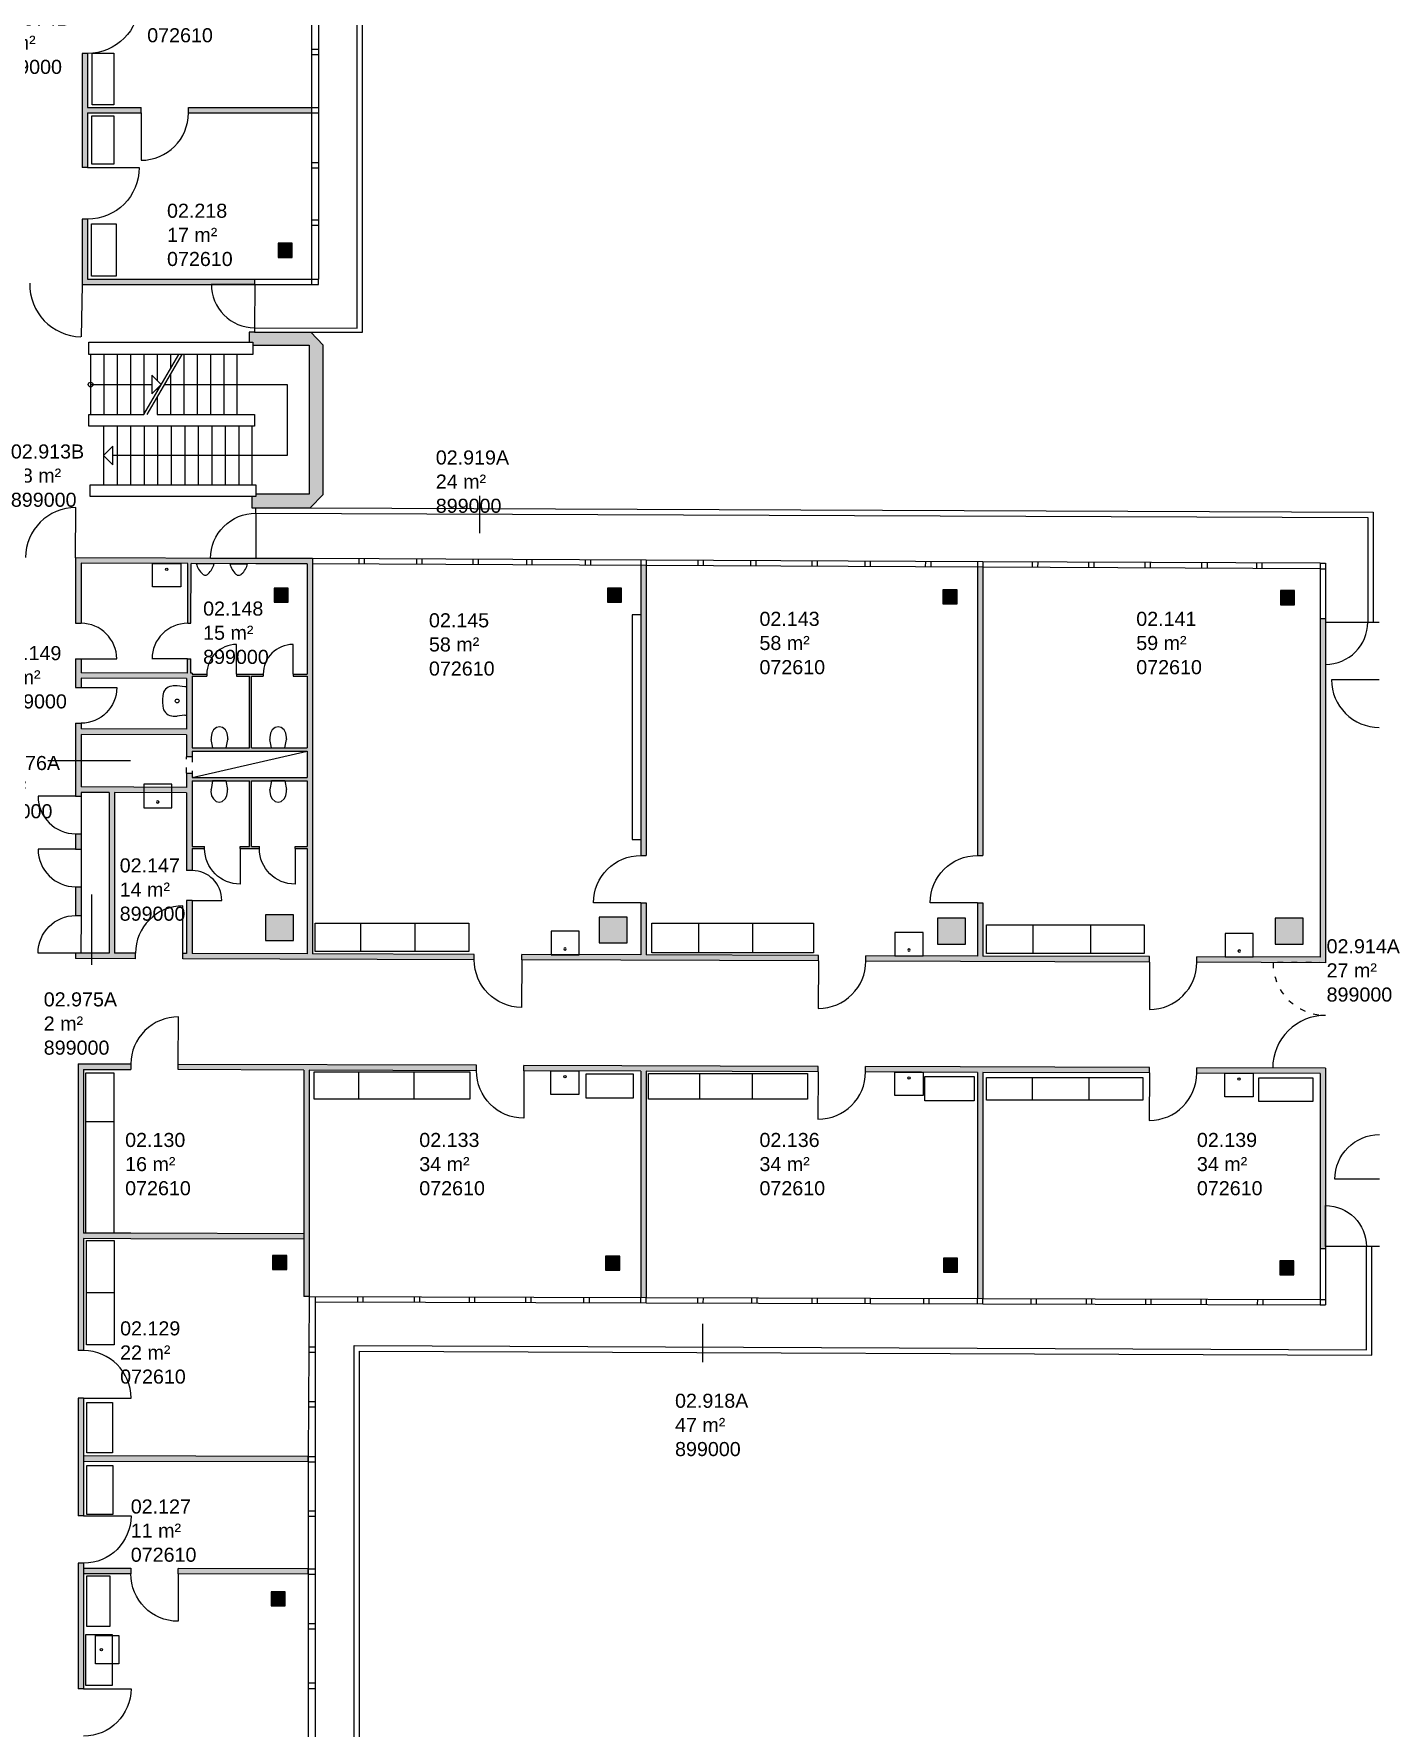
# Model space of a CAD drawing. Header units: metres. Extents: x -1 to 148, y 0 to 108.
# Drawn here: x 44 to 72.59, y 26.4 to 62.51 of the extents above; entities that cross this region are included whole.
import ezdxf

# ---------------------------------------------------------------- set-up
doc = ezdxf.new("R2010")
doc.units = ezdxf.units.M
doc.header["$MEASUREMENT"] = 0
doc.linetypes.add('ACAD_ISO03W100', pattern=[30, 12, -18])
doc.layers.get('0').update_dxf_attribs({"linetype": 'CONTINUOUS'})
for name, color, linetype in [('AUFZUEGE_TREPPEN', 34, 'CONTINUOUS'), ('AUSSENWAND_STUETZE', 7, 'CONTINUOUS'), ('AUSSENWAND_STUETZE_FILLING', 7, 'CONTINUOUS'), ('BODENKANTEN', 7, 'CONTINUOUS'), ('DECKENDURCHBRUECHE', 7, 'ACAD_ISO03W100'), ('FENSTER', 4, 'CONTINUOUS'), ('INNENWAND', 7, 'CONTINUOUS'), ('INNENWAND_FILLING', 7, 'CONTINUOUS'), ('INSTALLATIONSSCHACHT', 7, 'CONTINUOUS'), ('MOEBEL', 6, 'CONTINUOUS'), ('RAUMSTEMPEL', 7, 'CONTINUOUS'), ('SANITAER', 6, 'CONTINUOUS'), ('TUEREN', 4, 'CONTINUOUS')]:
    doc.layers.add(name, color=color, linetype=linetype)
doc.styles.add('ARIAL', font='arial.ttf')

# ---------------------------------------------------------------- blocks, each defined once
blk = doc.blocks.new('Tuer')
at = {"layer": 'TUEREN'}
blk.add_line((0, 0), (0, 0.82), dxfattribs=at)
blk.add_arc((0, 0), 0.82, 90, 180, dxfattribs=at)
blk = doc.blocks.new('Ausgussbecken')
blk.add_lwpolyline([(-0.185, 0), (0.415, 0), (0.415, -0.5), (-0.185, -0.5)], close=True)
at = {"linetype": 'Continuous'}
blk.add_circle((0.115, -0.124), 0.0253, dxfattribs=at)
blk = doc.blocks.new('Urinal')
at = {"linetype": 'Continuous'}
blk.add_line((-0.19, 0), (0.19, 0), dxfattribs=at)
for centre, radius, start, end in [((0.239, 0.104), 0.441, 193.5791, 227.6623), ((0, -0.164), 0.0828, 225.0232, 318.9322), ((-0.239, 0.104), 0.441, 313.1365, 346.4209)]:
    blk.add_arc(centre, radius, start, end, dxfattribs=at)
blk = doc.blocks.new('Waschbecken')
at = {"linetype": 'Continuous'}
for p, q in [((-0.294, 0), (0.294, 0)), ((-0.302, -0.041), (-0.325, -0.203)), ((0.302, -0.041), (0.325, -0.203))]:
    blk.add_line(p, q, dxfattribs=at)
blk.add_circle((0, -0.201), 0.0409, dxfattribs=at)
for centre, radius, start, end in [((-0.217, -0.036), 0.0852, 154.6521, 183.1417), ((0.217, -0.036), 0.0852, 356.8585, 25.3109), ((0.288, -0.222), 0.613, 178.1599, 188.9411), ((-0.095, -0.283), 0.226, 188.9945, 265.2303), ((0.095, -0.283), 0.226, 274.824, 351.059), ((-0.288, -0.222), 0.613, 351.059, 1.8403), ((0.222, 3.518), 4.039, 265.2289, 266.846), ((-0.209, 3.3), 3.821, 273.1336, 274.8472)]:
    blk.add_arc(centre, radius, start, end, dxfattribs=at)
blk = doc.blocks.new('WC')
at = {"linetype": 'Continuous'}
for p, q in [((-0.141, 0), (-0.176, -0.182)), ((0.141, 0), (-0.141, 0)), ((0.141, 0), (0.176, -0.182)), ((-0.176, -0.194), (-0.177, -0.226)), ((-0.177, -0.226), (-0.163, -0.315)), ((-0.176, -0.194), (-0.176, -0.182)), ((-0.163, -0.315), (-0.126, -0.385)), ((0.126, -0.385), (0.163, -0.315)), ((0.163, -0.315), (0.177, -0.226)), ((0.176, -0.194), (0.176, -0.182)), ((0.177, -0.226), (0.176, -0.194)), ((-0.126, -0.385), (-0.065, -0.436)), ((-0.065, -0.436), (0, -0.451)), ((0, -0.451), (0.065, -0.436)), ((0.065, -0.436), (0.126, -0.385))]:
    blk.add_line(p, q, dxfattribs=at)
blk = doc.blocks.new('Raumstempel')
at = {"color": 0, "linetype": 'ByBlock', "style": 'ARIAL'}
for tag, p in [('HOERSAALNUMMER', (0, 1.029)), ('ANZAHL PLAETZE', (0, 0.514)), ('RAUMNUMMER', (0, 0)), ('FLÄCHE', (0, -0.514)), ('INSTITUTSNUMMER1', (0, -1.029)), ('INSTITUTSNUMMER2', (0, -1.543))]:
    blk.add_attdef(tag, p, '', height=0.3, dxfattribs=at)

msp = doc.modelspace()

# ---------------------------------------------------------------- hatches: boundary and pattern name
at = {"layer": 'AUSSENWAND_STUETZE_FILLING'}
for points in [[(49.504, 57.744), (49.504, 58.044), (49.204, 58.044), (49.204, 57.744)], [(49.87, 52.695), (48.731, 52.695), (48.731, 52.645), (48.647, 52.645), (48.647, 52.409), (49.891, 52.405), (50.164, 52.694), (50.164, 55.876), (49.901, 56.148), (48.592, 56.148), (48.592, 55.936), (48.67, 55.936), (48.67, 55.876), (49.87, 55.876)], [(49.939, 51.326), (48.73, 51.33), (48.73, 51.215), (49.824, 51.211), (49.939, 51.211)], [(49.419, 50.393), (49.419, 50.693), (49.119, 50.693), (49.119, 50.393)], [(56.519, 50.396), (56.519, 50.696), (56.219, 50.696), (56.219, 50.396)], [(63.666, 50.359), (63.666, 50.659), (63.366, 50.659), (63.366, 50.359)], [(70.857, 50.342), (70.857, 50.642), (70.557, 50.642), (70.557, 50.342)], [(48.935, 43.734), (48.935, 43.184), (49.535, 43.184), (49.535, 43.734)], [(56.042, 43.684), (56.042, 43.134), (56.642, 43.134), (56.642, 43.684)], [(63.247, 43.66), (63.247, 43.11), (63.847, 43.11), (63.847, 43.66)], [(70.44, 43.66), (70.44, 43.11), (71.04, 43.11), (71.04, 43.66)], [(49.388, 36.173), (49.388, 36.473), (49.088, 36.473), (49.088, 36.173)], [(56.482, 36.16), (56.482, 36.46), (56.182, 36.46), (56.182, 36.16)], [(63.679, 36.119), (63.679, 36.419), (63.379, 36.419), (63.379, 36.119)], [(70.84, 36.061), (70.84, 36.361), (70.54, 36.361), (70.54, 36.061)], [(49.354, 29.009), (49.354, 29.309), (49.054, 29.309), (49.054, 29.009)]]:
    msp.add_hatch(color=256, dxfattribs=at).paths.add_polyline_path(points)
at = {"layer": 'INNENWAND_FILLING'}
h = msp.add_hatch(color=256, dxfattribs=at)
h.paths.add_polyline_path([(45.031, 59.658), (45.146, 59.658), (45.146, 60.824), (46.285, 60.824), (46.285, 60.939), (45.146, 60.939), (45.146, 62.09), (45.031, 62.09)])
h.paths.add_polyline_path([(48.708, 57.167), (48.708, 57.282), (45.146, 57.282), (45.146, 58.558), (45.031, 58.558), (45.031, 57.167)])
h.paths.add_polyline_path([(49.917, 60.824), (49.917, 60.939), (47.295, 60.939), (47.295, 60.824)])
h = msp.add_hatch(color=256, dxfattribs=at)
h.paths.add_polyline_path([(48.73, 51.33), (44.893, 51.343), (44.893, 49.946), (45.008, 49.946), (45.008, 51.228), (47.283, 51.22), (47.279, 49.946), (47.349, 49.946), (47.353, 51.22), (48.73, 51.215)])
h.paths.add_polyline_path([(47.686, 48.86), (47.371, 48.86), (47.371, 48.884), (47.345, 48.884), (47.346, 49.186), (47.276, 49.186), (47.275, 48.884), (45.008, 48.892), (45.008, 49.186), (44.893, 49.186), (44.893, 48.577), (45.008, 48.576), (45.008, 48.777), (47.256, 48.769), (47.256, 47.687), (45.008, 47.695), (45.008, 47.816), (44.893, 47.817), (44.893, 46.261), (45.008, 46.261), (45.008, 46.343), (45.608, 46.341), (45.608, 42.916), (44.893, 42.918), (44.893, 42.803), (46.167, 42.799), (46.167, 42.914), (45.723, 42.916), (45.723, 46.34), (47.256, 46.335), (47.256, 44.677), (47.371, 44.677), (47.371, 45.147), (47.64, 45.147), (47.64, 45.187), (47.371, 45.187), (47.371, 46.587), (48.597, 46.587), (48.597, 45.187), (48.4, 45.187), (48.4, 45.147), (48.806, 45.147), (48.806, 45.187), (48.637, 45.187), (48.637, 46.587), (49.824, 46.587), (49.824, 45.187), (49.566, 45.187), (49.566, 45.147), (49.824, 45.147), (49.824, 42.902), (47.371, 42.91), (47.371, 44.042), (47.256, 44.042), (47.256, 42.91), (47.177, 42.911), (47.177, 42.796), (53.383, 42.775), (53.383, 42.89), (49.939, 42.902), (49.939, 51.211), (49.824, 51.211), (49.824, 48.86), (49.523, 48.86), (49.523, 48.82), (49.824, 48.82), (49.824, 47.29), (48.637, 47.29), (48.637, 48.82), (48.888, 48.82), (48.888, 48.86), (48.321, 48.86), (48.321, 48.82), (48.597, 48.82), (48.597, 47.29), (47.371, 47.29), (47.371, 48.82), (47.686, 48.82)])
h.paths.add_polyline_path([(47.256, 47.572), (47.256, 47.104), (47.371, 47.104), (47.371, 47.22), (49.824, 47.22), (49.824, 46.657), (47.371, 46.657), (47.371, 46.75), (47.256, 46.75), (47.256, 46.45), (45.008, 46.458), (45.008, 47.58)], flags=16)
h.paths.add_polyline_path([(45.008, 45.461), (44.893, 45.461), (44.893, 45.13), (45.008, 45.13)], flags=17)
h.paths.add_polyline_path([(45.008, 44.33), (44.893, 44.33), (44.893, 43.718), (45.008, 43.718)], flags=17)
h = msp.add_hatch(color=256, dxfattribs=at)
h.paths.add_polyline_path([(64.218, 51.144), (64.103, 51.144), (64.103, 44.999), (64.218, 44.999)])
h.paths.add_polyline_path([(56.932, 44.999), (57.047, 44.999), (57.047, 51.177), (56.932, 51.178)])
h = msp.add_hatch(color=256, dxfattribs=at)
h.paths.add_polyline_path([(60.715, 42.75), (60.716, 42.865), (57.047, 42.878), (57.047, 43.989), (56.932, 43.989), (56.932, 42.878), (54.393, 42.887), (54.393, 42.772)])
h.paths.add_polyline_path([(67.766, 42.727), (67.766, 42.842), (64.218, 42.854), (64.218, 43.989), (64.103, 43.989), (64.103, 42.854), (61.726, 42.862), (61.725, 42.747)])
h.paths.add_polyline_path([(68.776, 42.838), (68.776, 42.723), (71.514, 42.714), (71.514, 50.047), (71.399, 50.047), (71.399, 42.83)])
h = msp.add_hatch(color=256, dxfattribs=at)
h.paths.add_polyline_path([(45.062, 40.44), (46.068, 40.434), (46.068, 40.555), (44.947, 40.556), (44.947, 34.446), (45.062, 34.446), (45.062, 36.835), (46.068, 36.832), (49.752, 36.82), (49.752, 36.935), (46.069, 36.947), (45.062, 36.95)])
h.paths.add_polyline_path([(45.062, 33.436), (44.947, 33.436), (44.947, 30.926), (45.062, 30.926), (45.062, 32.206)])
h.paths.add_polyline_path([(45.062, 29.916), (44.947, 29.916), (44.947, 27.242), (45.062, 27.242), (45.062, 28.649)])
h.paths.add_polyline_path([(46.068, 29.811), (45.062, 29.811), (45.062, 29.692), (46.068, 29.692)])
h.paths.add_polyline_path([(49.847, 29.795), (47.079, 29.804), (47.078, 29.689), (49.847, 29.68), (49.847, 29.68)])
h.paths.add_polyline_path([(49.847, 32.19), (45.062, 32.206), (45.062, 32.085), (49.847, 32.075), (49.847, 32.075)])
for points in [[(53.431, 40.527), (47.078, 40.542), (47.078, 40.434), (49.752, 40.425), (49.752, 35.598), (49.867, 35.598), (49.867, 40.424), (53.431, 40.412)], [(57.047, 40.4), (60.708, 40.388), (60.708, 40.503), (54.441, 40.524), (54.441, 40.409), (56.932, 40.401), (56.932, 35.578), (57.047, 35.578)], [(61.718, 40.5), (61.718, 40.385), (64.103, 40.377), (64.103, 35.558), (64.218, 35.558), (64.218, 35.558), (64.218, 40.376), (67.763, 40.364), (67.763, 40.479)], [(68.773, 40.476), (68.773, 40.361), (71.399, 40.352), (71.399, 36.624), (71.514, 36.624), (71.514, 40.467)]]:
    msp.add_hatch(color=256, dxfattribs=at).paths.add_polyline_path(points)

# ---------------------------------------------------------------- linework, layer by layer
at = {"layer": 'AUFZUEGE_TREPPEN'}
for p, q in [((45.177, 55.671), (45.177, 55.936)), ((45.177, 55.936), (48.67, 55.936)), ((48.67, 55.671), (45.177, 55.671)), ((45.211, 55.671), (45.211, 54.396)), ((45.494, 55.671), (45.494, 54.396)), ((45.778, 55.671), (45.778, 54.396)), ((46.062, 55.671), (46.062, 54.396)), ((46.345, 55.671), (46.345, 54.396)), ((46.345, 54.396), (47.089, 55.671)), ((46.415, 54.398), (47.159, 55.672)), ((46.629, 55.671), (46.629, 55.122)), ((46.912, 55.671), (46.912, 55.368)), ((47.196, 55.671), (47.196, 54.396)), ((47.48, 55.671), (47.48, 54.396)), ((47.763, 55.671), (47.763, 54.396)), ((48.047, 55.671), (48.047, 54.396)), ((48.327, 55.671), (48.327, 54.396)), ((48.67, 55.936), (48.67, 55.817)), ((48.67, 55.817), (48.67, 55.671)), ((46.912, 55.249), (46.912, 54.396)), ((45.211, 55.034), (46.517, 55.034)), ((46.517, 55.234), (46.517, 54.834)), ((46.517, 55.234), (46.717, 55.034)), ((46.717, 55.034), (46.517, 54.834)), ((46.629, 54.945), (46.629, 54.882)), ((46.787, 55.034), (49.401, 55.034)), ((49.401, 55.034), (49.401, 53.52)), ((46.629, 54.763), (46.629, 54.396)), ((45.487, 54.146), (45.487, 52.894)), ((45.775, 54.146), (45.775, 52.894)), ((46.063, 54.146), (46.063, 52.894)), ((46.351, 54.146), (46.351, 52.894)), ((46.639, 54.146), (46.639, 52.894)), ((46.927, 54.146), (46.927, 52.894)), ((47.215, 54.146), (47.215, 52.894)), ((47.503, 54.146), (47.503, 52.894)), ((47.791, 54.146), (47.791, 52.894)), ((48.079, 54.146), (48.079, 52.894)), ((48.367, 54.146), (48.367, 52.894)), ((48.653, 52.894), (48.653, 54.146)), ((45.487, 53.52), (45.687, 53.72)), ((45.687, 53.32), (45.487, 53.52)), ((45.687, 53.32), (45.687, 53.72)), ((49.401, 53.52), (45.687, 53.52)), ((45.201, 52.645), (45.201, 52.894)), ((45.201, 52.894), (48.731, 52.894)), ((48.731, 52.894), (48.731, 52.645)), ((48.731, 52.645), (45.201, 52.645))]:
    msp.add_line(p, q, dxfattribs=at)
msp.add_lwpolyline([(46.629, 54.396), (48.701, 54.396), (48.701, 54.146), (45.176, 54.146), (45.176, 54.396), (46.345, 54.396)], dxfattribs=at)
msp.add_circle((45.211, 55.034), 0.05, dxfattribs=at)
at = {"layer": 'AUSSENWAND_STUETZE'}
for p, q in [((48.705, 56.148), (48.592, 56.148)), ((48.592, 56.148), (48.592, 55.936)), ((48.705, 56.148), (49.901, 56.148)), ((50.164, 55.876), (49.901, 56.148)), ((48.67, 55.876), (49.87, 55.876)), ((49.87, 55.876), (49.87, 52.695)), ((50.164, 52.694), (50.164, 55.876)), ((48.647, 52.645), (48.647, 52.409)), ((48.647, 52.409), (48.731, 52.409)), ((49.87, 52.695), (48.731, 52.695)), ((48.731, 52.409), (49.891, 52.405)), ((49.891, 52.405), (50.164, 52.694)), ((49.939, 51.326), (48.73, 51.33)), ((49.939, 51.326), (49.939, 51.211)), ((49.824, 51.211), (48.73, 51.215))]:
    msp.add_line(p, q, dxfattribs=at)
for points in [[(49.204, 57.744), (49.504, 57.744), (49.504, 58.044), (49.204, 58.044)], [(49.119, 50.393), (49.419, 50.393), (49.419, 50.693), (49.119, 50.693)], [(56.219, 50.396), (56.519, 50.396), (56.519, 50.696), (56.219, 50.696)], [(63.366, 50.359), (63.666, 50.359), (63.666, 50.659), (63.366, 50.659)], [(70.557, 50.342), (70.857, 50.342), (70.857, 50.642), (70.557, 50.642)], [(48.935, 43.184), (49.535, 43.184), (49.535, 43.734), (48.935, 43.734)], [(56.042, 43.134), (56.642, 43.134), (56.642, 43.684), (56.042, 43.684)], [(63.247, 43.11), (63.847, 43.11), (63.847, 43.66), (63.247, 43.66)], [(70.44, 43.11), (71.04, 43.11), (71.04, 43.66), (70.44, 43.66)], [(49.088, 36.173), (49.388, 36.173), (49.388, 36.473), (49.088, 36.473)], [(56.182, 36.16), (56.482, 36.16), (56.482, 36.46), (56.182, 36.46)], [(63.379, 36.119), (63.679, 36.119), (63.679, 36.419), (63.379, 36.419)], [(70.54, 36.061), (70.84, 36.061), (70.84, 36.361), (70.54, 36.361)], [(49.054, 29.009), (49.354, 29.009), (49.354, 29.309), (49.054, 29.309)]]:
    msp.add_lwpolyline(points, close=True, dxfattribs=at)
at = {"layer": 'BODENKANTEN'}
for p, q in [((50.888, 56.239), (50.888, 84.891)), ((51.003, 56.148), (51.003, 84.776)), ((48.708, 57.167), (48.705, 56.242)), ((48.705, 56.242), (50.888, 56.239)), ((48.705, 56.242), (48.705, 56.148)), ((49.901, 56.148), (51.003, 56.148)), ((48.73, 52.294), (48.731, 52.409)), ((49.891, 52.405), (72.53, 52.317)), ((48.73, 52.294), (72.415, 52.203)), ((48.73, 52.294), (48.73, 51.33)), ((72.415, 52.203), (72.415, 49.972)), ((72.53, 52.317), (72.53, 49.972)), ((71.514, 49.972), (72.415, 49.972)), ((72.415, 49.972), (72.655, 49.972)), ((45.008, 46.261), (45.008, 45.461)), ((45.008, 45.13), (45.008, 44.33)), ((45.008, 43.718), (45.005, 42.918)), ((72.385, 36.665), (71.514, 36.665)), ((72.664, 36.665), (72.385, 36.665)), ((72.385, 34.465), (72.385, 36.665)), ((72.5, 34.35), (72.5, 36.665)), ((50.825, 34.554), (72.385, 34.465)), ((50.825, 5.985), (50.825, 34.554)), ((50.94, 5.87), (50.94, 34.438)), ((50.94, 34.438), (72.5, 34.35))]:
    msp.add_line(p, q, dxfattribs=at)
at = {"layer": 'DECKENDURCHBRUECHE', "ltscale": 0.01}
for p, q in [((47.256, 46.75), (47.256, 47.104)), ((47.371, 47.104), (47.371, 46.75))]:
    msp.add_line(p, q, dxfattribs=at)
at = {"layer": 'FENSTER'}
for p, q in [((49.917, 64.586), (49.917, 60.939)), ((50.067, 64.586), (50.067, 60.939)), ((49.917, 62.18), (50.067, 62.18)), ((49.917, 62.065), (50.067, 62.065)), ((49.917, 60.939), (49.917, 57.282)), ((49.917, 60.939), (50.067, 60.939)), ((49.917, 60.824), (50.067, 60.824)), ((50.067, 60.939), (50.067, 57.282)), ((49.917, 59.764), (50.067, 59.764)), ((49.917, 59.649), (50.067, 59.649)), ((49.917, 58.544), (50.067, 58.544)), ((49.917, 58.429), (50.067, 58.429)), ((48.708, 57.282), (50.067, 57.282)), ((48.708, 57.167), (50.067, 57.167)), ((49.917, 57.282), (49.917, 57.167)), ((50.067, 57.167), (50.067, 57.282)), ((57.047, 51.292), (49.939, 51.326)), ((50.923, 51.321), (50.923, 51.206)), ((51.038, 51.321), (51.038, 51.206)), ((52.151, 51.316), (52.151, 51.2)), ((52.266, 51.315), (52.266, 51.2)), ((53.352, 51.31), (53.352, 51.195)), ((53.467, 51.309), (53.467, 51.194)), ((54.494, 51.305), (54.493, 51.189)), ((54.609, 51.304), (54.608, 51.189)), ((55.744, 51.299), (55.743, 51.184)), ((55.859, 51.298), (55.858, 51.183)), ((56.932, 51.293), (56.932, 51.178)), ((57.047, 51.293), (57.047, 51.177)), ((64.218, 51.259), (57.047, 51.292)), ((58.147, 51.287), (58.146, 51.172)), ((58.262, 51.287), (58.261, 51.172)), ((59.266, 51.282), (59.266, 51.167)), ((59.381, 51.282), (59.381, 51.166)), ((60.571, 51.276), (60.571, 51.161)), ((60.686, 51.275), (60.686, 51.16)), ((61.701, 51.271), (61.7, 51.156)), ((61.816, 51.27), (61.815, 51.155)), ((57.047, 51.177), (49.939, 51.211)), ((64.218, 51.144), (57.047, 51.177)), ((62.992, 51.265), (62.991, 51.15)), ((63.107, 51.264), (63.106, 51.149)), ((64.103, 51.259), (64.103, 51.144)), ((71.399, 51.225), (64.218, 51.259)), ((64.218, 51.259), (64.218, 51.144)), ((71.399, 51.11), (64.218, 51.144)), ((65.269, 51.254), (65.268, 51.139)), ((65.384, 51.253), (65.383, 51.138)), ((66.467, 51.248), (66.466, 51.133)), ((66.582, 51.248), (66.581, 51.133)), ((67.665, 51.243), (67.664, 51.128)), ((67.78, 51.242), (67.779, 51.127)), ((68.877, 51.237), (68.876, 51.122)), ((68.992, 51.236), (68.991, 51.121)), ((70.043, 51.231), (70.043, 51.116)), ((70.158, 51.231), (70.158, 51.116)), ((71.399, 51.225), (71.399, 50.047)), ((71.399, 51.225), (71.514, 51.225)), ((71.399, 51.11), (71.514, 51.11)), ((71.514, 51.225), (71.514, 50.047)), ((71.399, 36.624), (71.399, 35.423)), ((71.514, 36.624), (71.514, 35.423)), ((49.867, 35.598), (49.847, 32.19)), ((49.867, 35.598), (57.047, 35.578)), ((49.997, 35.598), (49.997, 32.19)), ((49.997, 35.483), (57.047, 35.463)), ((50.905, 35.48), (50.905, 35.595)), ((51.02, 35.48), (51.02, 35.595)), ((52.112, 35.477), (52.112, 35.592)), ((52.227, 35.477), (52.227, 35.592)), ((53.281, 35.474), (53.282, 35.589)), ((53.396, 35.473), (53.397, 35.588)), ((54.479, 35.47), (54.48, 35.585)), ((54.594, 35.47), (54.595, 35.585)), ((55.72, 35.467), (55.72, 35.582)), ((55.835, 35.466), (55.835, 35.581)), ((56.931, 35.463), (56.932, 35.578)), ((57.046, 35.463), (57.047, 35.578)), ((57.047, 35.578), (64.218, 35.558)), ((57.047, 35.463), (64.218, 35.443)), ((58.147, 35.46), (58.148, 35.575)), ((58.262, 35.46), (58.263, 35.575)), ((59.292, 35.457), (59.293, 35.572)), ((59.407, 35.457), (59.408, 35.572)), ((60.579, 35.453), (60.58, 35.568)), ((60.694, 35.453), (60.695, 35.568)), ((61.707, 35.45), (61.707, 35.565)), ((61.822, 35.45), (61.822, 35.565)), ((62.956, 35.447), (62.957, 35.562)), ((63.071, 35.446), (63.072, 35.561)), ((64.103, 35.444), (64.103, 35.559)), ((64.218, 35.558), (71.399, 35.538)), ((64.218, 35.443), (64.218, 35.558)), ((64.218, 35.443), (71.399, 35.423)), ((65.245, 35.441), (65.245, 35.556)), ((65.36, 35.44), (65.36, 35.555)), ((66.421, 35.437), (66.422, 35.552)), ((66.536, 35.437), (66.537, 35.552)), ((67.685, 35.434), (67.685, 35.549)), ((67.8, 35.433), (67.8, 35.548)), ((68.866, 35.43), (68.866, 35.545)), ((68.981, 35.43), (68.981, 35.545)), ((70.069, 35.427), (70.07, 35.542)), ((70.184, 35.427), (70.185, 35.542)), ((71.399, 35.538), (71.514, 35.538)), ((71.399, 35.423), (71.514, 35.423)), ((49.86, 34.415), (49.997, 34.415)), ((49.861, 34.53), (49.997, 34.53)), ((49.853, 33.246), (49.997, 33.246)), ((49.854, 33.361), (49.997, 33.361)), ((49.847, 32.19), (49.847, 28.518)), ((49.847, 32.19), (49.997, 32.19)), ((49.997, 32.19), (49.997, 28.517)), ((49.847, 32.075), (49.997, 32.075)), ((49.847, 31.031), (49.997, 31.031)), ((49.847, 30.916), (49.997, 30.916)), ((49.847, 29.795), (49.997, 29.795)), ((49.847, 29.68), (49.997, 29.68)), ((49.847, 28.633), (49.997, 28.633)), ((49.847, 28.518), (49.847, 21.324)), ((49.847, 28.518), (49.997, 28.518)), ((49.997, 28.517), (49.997, 21.323)), ((49.847, 27.364), (49.997, 27.364)), ((49.847, 27.249), (49.997, 27.249))]:
    msp.add_line(p, q, dxfattribs=at)
at = {"layer": 'INNENWAND'}
for p, q in [((45.146, 62.09), (45.031, 62.09)), ((45.031, 62.09), (45.031, 59.658)), ((45.146, 62.09), (45.146, 60.939)), ((45.146, 60.939), (46.285, 60.939)), ((45.146, 60.824), (46.285, 60.824)), ((45.146, 60.824), (45.146, 59.658)), ((46.285, 60.824), (46.285, 60.939)), ((47.295, 60.824), (47.295, 60.939)), ((47.295, 60.939), (49.917, 60.939)), ((47.295, 60.824), (49.917, 60.824)), ((45.146, 59.658), (45.031, 59.658)), ((45.146, 58.558), (45.031, 58.558)), ((45.031, 58.558), (45.031, 57.167)), ((45.146, 58.558), (45.146, 57.282)), ((45.031, 57.167), (48.708, 57.167)), ((45.146, 57.282), (48.708, 57.282)), ((48.708, 57.167), (48.708, 57.282)), ((44.893, 51.343), (44.893, 49.946)), ((48.73, 51.33), (44.893, 51.343)), ((45.008, 51.228), (45.008, 49.946)), ((47.283, 51.22), (45.008, 51.228)), ((47.279, 49.946), (47.283, 51.22)), ((47.349, 49.946), (47.353, 51.22)), ((48.73, 51.215), (47.353, 51.22)), ((49.824, 51.211), (49.824, 48.86)), ((49.939, 51.211), (49.939, 42.902)), ((56.932, 51.178), (56.932, 44.999)), ((57.047, 51.177), (57.047, 44.999)), ((64.103, 51.144), (64.103, 44.999)), ((64.218, 51.144), (64.218, 44.999)), ((44.893, 49.946), (45.008, 49.946)), ((47.279, 49.946), (47.349, 49.946)), ((71.399, 50.047), (71.514, 50.047)), ((71.399, 50.047), (71.399, 42.83)), ((71.514, 50.047), (71.514, 42.714)), ((44.893, 49.186), (45.008, 49.186)), ((44.893, 49.186), (44.893, 48.577)), ((45.008, 49.186), (45.008, 48.892)), ((47.275, 48.884), (47.276, 49.186)), ((47.276, 49.186), (47.346, 49.186)), ((47.345, 48.884), (47.346, 49.186)), ((47.275, 48.884), (45.008, 48.892)), ((47.256, 48.769), (45.008, 48.777)), ((45.008, 48.777), (45.008, 48.576)), ((47.256, 48.769), (47.256, 47.687)), ((47.371, 48.884), (47.345, 48.884)), ((47.371, 48.884), (47.371, 48.86)), ((47.371, 48.86), (47.686, 48.86)), ((47.371, 48.82), (47.686, 48.82)), ((47.371, 48.82), (47.371, 47.29)), ((47.686, 48.86), (47.686, 48.82)), ((48.321, 48.86), (48.321, 48.82)), ((48.321, 48.86), (48.888, 48.86)), ((48.321, 48.82), (48.597, 48.82)), ((48.597, 47.29), (48.597, 48.82)), ((48.637, 47.29), (48.637, 48.82)), ((48.637, 48.82), (48.888, 48.82)), ((48.888, 48.86), (48.888, 48.82)), ((49.523, 48.86), (49.523, 48.82)), ((49.523, 48.86), (49.824, 48.86)), ((49.523, 48.82), (49.824, 48.82)), ((49.824, 48.82), (49.824, 47.29)), ((44.893, 48.577), (45.008, 48.576)), ((44.893, 47.817), (45.008, 47.816)), ((44.893, 47.817), (44.893, 46.261)), ((45.008, 47.816), (45.008, 47.695)), ((47.256, 47.687), (45.008, 47.695)), ((47.256, 47.572), (45.008, 47.58)), ((45.008, 47.58), (45.008, 46.458)), ((47.256, 47.572), (47.256, 47.104)), ((47.371, 47.104), (47.256, 47.104)), ((47.371, 47.29), (48.597, 47.29)), ((47.371, 47.22), (49.824, 47.22)), ((47.371, 47.22), (47.371, 47.104)), ((48.637, 47.29), (49.824, 47.29)), ((49.824, 47.22), (49.824, 46.657)), ((47.256, 46.75), (47.371, 46.75)), ((47.256, 46.75), (47.256, 46.45)), ((47.371, 46.75), (47.371, 46.657)), ((47.371, 46.657), (49.824, 46.657)), ((47.371, 46.587), (48.597, 46.587)), ((47.371, 46.587), (47.371, 45.187)), ((48.597, 45.187), (48.597, 46.587)), ((48.637, 45.187), (48.637, 46.587)), ((48.637, 46.587), (49.824, 46.587)), ((49.824, 46.587), (49.824, 45.187)), ((44.893, 46.261), (45.008, 46.261)), ((47.256, 46.45), (45.008, 46.458)), ((45.608, 46.341), (45.008, 46.343)), ((45.008, 46.343), (45.008, 46.261)), ((45.608, 46.341), (45.608, 42.916)), ((47.256, 46.335), (45.723, 46.34)), ((45.723, 46.34), (45.723, 42.916)), ((47.256, 46.335), (47.256, 44.677)), ((44.893, 45.461), (45.008, 45.461)), ((44.893, 45.461), (44.893, 45.13)), ((45.008, 45.461), (45.008, 45.13)), ((47.371, 45.187), (47.64, 45.187)), ((47.371, 45.147), (47.64, 45.147)), ((47.371, 45.147), (47.371, 44.677)), ((47.64, 45.147), (47.64, 45.187)), ((48.4, 45.147), (48.4, 45.187)), ((48.4, 45.187), (48.597, 45.187)), ((48.4, 45.147), (48.806, 45.147)), ((48.637, 45.187), (48.806, 45.187)), ((48.806, 45.147), (48.806, 45.187)), ((49.566, 45.147), (49.566, 45.187)), ((49.566, 45.187), (49.824, 45.187)), ((49.566, 45.147), (49.824, 45.147)), ((49.824, 45.147), (49.824, 42.902)), ((44.893, 45.13), (45.008, 45.13)), ((56.932, 44.999), (57.047, 44.999)), ((64.103, 44.999), (64.218, 44.999)), ((47.371, 44.677), (47.256, 44.677)), ((44.893, 44.33), (45.008, 44.33)), ((44.893, 44.33), (44.893, 43.718)), ((45.008, 44.33), (45.008, 43.718)), ((44.893, 43.718), (45.008, 43.718)), ((47.371, 44.042), (47.256, 44.042)), ((47.256, 44.042), (47.256, 42.91)), ((47.371, 44.042), (47.371, 42.91)), ((56.932, 43.989), (57.047, 43.989)), ((56.932, 43.989), (56.932, 42.878)), ((57.047, 43.989), (57.047, 42.878)), ((64.103, 43.989), (64.218, 43.989)), ((64.103, 43.989), (64.103, 42.854)), ((64.218, 43.989), (64.218, 42.854)), ((44.893, 42.918), (44.893, 42.803)), ((45.608, 42.916), (44.893, 42.918)), ((46.167, 42.799), (44.893, 42.803)), ((46.167, 42.914), (45.723, 42.916)), ((46.167, 42.799), (46.167, 42.914)), ((47.177, 42.796), (47.177, 42.911)), ((47.256, 42.91), (47.177, 42.911)), ((53.383, 42.775), (47.177, 42.796)), ((49.824, 42.902), (47.371, 42.91)), ((53.383, 42.89), (49.939, 42.902)), ((53.383, 42.775), (53.383, 42.89)), ((54.393, 42.772), (54.393, 42.887)), ((56.932, 42.878), (54.393, 42.887)), ((60.715, 42.75), (54.393, 42.772)), ((60.716, 42.865), (57.047, 42.878)), ((60.715, 42.75), (60.716, 42.865)), ((61.725, 42.747), (61.726, 42.862)), ((67.766, 42.727), (61.725, 42.747)), ((64.103, 42.854), (61.726, 42.862)), ((67.766, 42.842), (64.218, 42.854)), ((67.766, 42.727), (67.766, 42.842)), ((71.399, 42.83), (68.776, 42.838)), ((68.776, 42.723), (68.776, 42.838)), ((71.514, 42.714), (68.776, 42.723)), ((44.947, 40.556), (44.947, 34.446)), ((44.947, 40.556), (46.068, 40.555)), ((45.062, 40.44), (45.062, 36.95)), ((45.062, 40.44), (46.068, 40.434)), ((46.068, 40.555), (46.068, 40.434)), ((53.431, 40.527), (47.078, 40.542)), ((47.078, 40.434), (47.078, 40.542)), ((53.431, 40.412), (53.431, 40.527)), ((60.708, 40.503), (54.441, 40.524)), ((54.441, 40.409), (54.441, 40.524)), ((60.708, 40.388), (60.708, 40.503)), ((61.718, 40.385), (61.718, 40.5)), ((67.763, 40.479), (61.718, 40.5)), ((67.763, 40.364), (67.763, 40.479)), ((71.514, 40.467), (68.773, 40.476)), ((68.773, 40.361), (68.773, 40.476)), ((71.514, 40.467), (71.514, 36.624)), ((49.752, 40.425), (47.078, 40.434)), ((49.752, 40.425), (49.752, 35.598)), ((53.431, 40.412), (49.867, 40.424)), ((49.867, 40.424), (49.867, 35.598)), ((56.932, 40.401), (54.441, 40.409)), ((56.932, 40.401), (56.932, 35.578)), ((60.708, 40.388), (57.047, 40.4)), ((57.047, 40.4), (57.047, 35.578)), ((64.103, 40.377), (61.718, 40.385)), ((64.103, 40.377), (64.103, 35.558)), ((67.763, 40.364), (64.218, 40.376)), ((64.218, 40.376), (64.218, 35.558)), ((71.399, 40.352), (68.773, 40.361)), ((71.399, 40.352), (71.399, 36.624)), ((46.069, 36.947), (45.062, 36.95)), ((45.062, 36.835), (45.062, 34.446)), ((46.068, 36.832), (45.062, 36.835)), ((49.752, 36.82), (46.068, 36.832)), ((49.752, 36.935), (46.069, 36.947)), ((71.399, 36.624), (71.514, 36.624)), ((49.867, 35.598), (49.752, 35.598)), ((45.062, 34.446), (44.947, 34.446)), ((45.062, 33.436), (44.947, 33.436)), ((44.947, 33.436), (44.947, 30.926)), ((45.062, 33.436), (45.062, 32.206)), ((49.847, 32.19), (45.062, 32.206)), ((45.062, 32.206), (45.062, 30.926)), ((49.847, 32.075), (49.847, 32.19)), ((49.847, 32.075), (45.062, 32.085)), ((45.062, 30.926), (44.947, 30.926)), ((45.062, 29.916), (44.947, 29.916)), ((44.947, 29.916), (44.947, 27.242)), ((45.062, 29.916), (45.062, 28.649)), ((45.062, 29.811), (46.068, 29.811)), ((46.068, 29.692), (45.062, 29.692)), ((46.068, 29.811), (46.068, 29.692)), ((47.078, 29.689), (47.079, 29.804)), ((49.847, 29.68), (47.078, 29.689)), ((49.847, 29.795), (47.079, 29.804)), ((49.847, 29.68), (49.847, 29.795)), ((45.062, 28.649), (45.062, 27.242)), ((45.062, 27.242), (44.947, 27.242))]:
    msp.add_line(p, q, dxfattribs=at)
at = {"layer": 'INSTALLATIONSSCHACHT'}
msp.add_line((47.371, 46.657), (49.824, 47.22), dxfattribs=at)
at = {"layer": 'MOEBEL'}
for p, q in [((56.932, 50.13), (56.744, 50.13)), ((56.744, 50.13), (56.744, 45.338)), ((56.744, 45.338), (56.932, 45.338)), ((50.969, 42.949), (50.969, 43.555)), ((52.115, 43.555), (52.115, 42.949)), ((58.163, 43.559), (58.163, 42.922)), ((59.319, 42.922), (59.319, 43.559)), ((65.28, 43.522), (65.28, 42.909)), ((66.515, 42.909), (66.515, 43.522)), ((50.917, 40.388), (50.917, 39.802)), ((52.105, 39.802), (52.105, 40.388)), ((58.182, 40.355), (58.182, 39.805)), ((59.309, 39.805), (59.309, 40.355)), ((65.264, 40.269), (65.264, 39.784)), ((66.478, 39.784), (66.478, 40.269)), ((45.113, 39.328), (45.705, 39.328)), ((45.127, 35.683), (45.715, 35.683))]:
    msp.add_line(p, q, dxfattribs=at)
for points in [[(45.706, 60.998), (45.243, 60.998), (45.243, 62.095), (45.706, 62.095)], [(45.706, 59.733), (45.239, 59.733), (45.239, 60.758), (45.706, 60.758)], [(45.754, 57.341), (45.233, 57.341), (45.233, 58.459), (45.754, 58.459)], [(53.267, 42.949), (49.995, 42.949), (49.995, 43.555), (53.267, 43.555)], [(60.611, 42.922), (57.165, 42.922), (57.165, 43.559), (60.611, 43.559)], [(67.649, 42.909), (64.292, 42.909), (64.292, 43.522), (67.649, 43.522)], [(45.113, 40.368), (45.705, 40.368), (45.705, 36.948), (45.113, 36.948)], [(53.29, 39.802), (49.971, 39.802), (49.971, 40.388), (53.29, 40.388)], [(56.768, 39.828), (55.77, 39.828), (55.77, 40.345), (56.768, 40.345)], [(60.484, 39.805), (57.097, 39.805), (57.097, 40.355), (60.484, 40.355)], [(64.032, 39.773), (62.978, 39.773), (62.978, 40.286), (64.032, 40.286)], [(67.623, 39.784), (64.295, 39.784), (64.295, 40.269), (67.623, 40.269)], [(71.248, 39.756), (70.092, 39.756), (70.092, 40.258), (71.248, 40.258)], [(45.715, 34.571), (45.127, 34.571), (45.127, 36.795), (45.715, 36.795)], [(45.68, 32.265), (45.132, 32.265), (45.132, 33.342), (45.68, 33.342)], [(45.683, 30.957), (45.129, 30.957), (45.129, 31.995), (45.683, 31.995)], [(45.619, 28.568), (45.132, 28.568), (45.132, 29.645), (45.619, 29.645)], [(45.673, 27.307), (45.111, 27.307), (45.111, 28.398), (45.673, 28.398)]]:
    msp.add_lwpolyline(points, close=True, dxfattribs=at)
at = {"layer": 'RAUMSTEMPEL'}
for p, q in [((53.493, 52.664), (53.493, 51.865)), ((44.302, 47.024), (46.058, 47.024)), ((45.237, 42.666), (45.237, 44.166)), ((58.255, 34.198), (58.255, 35.02))]:
    msp.add_line(p, q, dxfattribs=at)
at = {"layer": 'TUEREN'}
for p, q in [((45.031, 57.167), (45.007, 56.05)), ((44.893, 51.343), (44.897, 52.413)), ((47.276, 49.186), (46.516, 49.186)), ((47.177, 42.911), (47.177, 43.921)), ((64.103, 43.989), (63.093, 43.989)), ((71.514, 40.467), (70.39, 40.47))]:
    msp.add_line(p, q, dxfattribs=at)
at = {"layer": 'TUEREN', "linetype": 'ACAD_ISO03W100', "ltscale": 0.01}
msp.add_line((71.514, 42.714), (70.398, 42.718), dxfattribs=at)
at = {"layer": 'TUEREN'}
for centre, radius, start, end in [((45.031, 57.167), 1.117, 178.7442, 268.7442), ((44.893, 51.343), 1.07, 89.8007, 179.8007), ((47.279, 49.186), 0.76, 90, 180), ((71.514, 40.467), 1.124, 89.8081, 179.8081)]:
    msp.add_arc(centre, radius, start, end, dxfattribs=at)
at = {"layer": 'TUEREN', "linetype": 'ACAD_ISO03W100', "ltscale": 0.01}
msp.add_arc((71.521, 42.714), 1.124, 179.8088, 269.8081, dxfattribs=at)

# ---------------------------------------------------------------- block references
at = {"layer": 'RAUMSTEMPEL'}
ref = msp.add_blockref('Raumstempel', (46.417, 63.871), dxfattribs=at)
ref.add_attrib('RAUMNUMMER', '02.220', (46.417, 63.356), dxfattribs={"layer": '0', "color": 0, "linetype": 'ByBlock', "height": 0.3, "style": 'ARIAL'})
ref.add_attrib('FLÄCHE_NGF', '17 m²', (46.417, 62.842), dxfattribs={"layer": '0', "color": 0, "linetype": 'ByBlock', "height": 0.3, "style": 'ARIAL'})
ref.add_attrib('NUTZER_1', '072610', (46.417, 62.328), dxfattribs={"layer": '0', "color": 0, "linetype": 'ByBlock', "height": 0.3, "style": 'ARIAL'})
ref = msp.add_blockref('Raumstempel', (43.203, 63.197), dxfattribs=at)
ref.add_attrib('RAUMNUMMER', '02.974B', (43.203, 62.683), dxfattribs={"layer": '0', "color": 0, "linetype": 'ByBlock', "height": 0.3, "style": 'ARIAL'})
ref.add_attrib('FLÄCHE_NGF', '4 m²', (43.203, 62.168), dxfattribs={"layer": '0', "color": 0, "linetype": 'ByBlock', "height": 0.3, "style": 'ARIAL'})
ref.add_attrib('NUTZER_1', '899000', (43.203, 61.654), dxfattribs={"layer": '0', "color": 0, "linetype": 'ByBlock', "height": 0.3, "style": 'ARIAL'})
ref = msp.add_blockref('Raumstempel', (46.839, 59.103), dxfattribs=at)
ref.add_attrib('RAUMNUMMER', '02.218', (46.839, 58.588), dxfattribs={"layer": '0', "color": 0, "linetype": 'ByBlock', "height": 0.3, "style": 'ARIAL'})
ref.add_attrib('FLÄCHE_NGF', '17 m²', (46.839, 58.074), dxfattribs={"layer": '0', "color": 0, "linetype": 'ByBlock', "height": 0.3, "style": 'ARIAL'})
ref.add_attrib('NUTZER_1', '072610', (46.839, 57.56), dxfattribs={"layer": '0', "color": 0, "linetype": 'ByBlock', "height": 0.3, "style": 'ARIAL'})
ref = msp.add_blockref('Raumstempel', (43.513, 53.972), dxfattribs=at)
ref.add_attrib('RAUMNUMMER', '02.913B', (43.513, 53.458), dxfattribs={"layer": '0', "color": 0, "linetype": 'ByBlock', "height": 0.3, "style": 'ARIAL'})
ref.add_attrib('FLÄCHE_NGF', '58 m²', (43.513, 52.944), dxfattribs={"layer": '0', "color": 0, "linetype": 'ByBlock', "height": 0.3, "style": 'ARIAL'})
ref.add_attrib('NUTZER_1', '899000', (43.513, 52.429), dxfattribs={"layer": '0', "color": 0, "linetype": 'ByBlock', "height": 0.3, "style": 'ARIAL'})
ref = msp.add_blockref('Raumstempel', (52.564, 53.844), dxfattribs=at)
ref.add_attrib('RAUMNUMMER', '02.919A', (52.564, 53.33), dxfattribs={"color": 7, "height": 0.3, "style": 'ARIAL'})
ref.add_attrib('FLÄCHE_NGF', '24 m²', (52.564, 52.816), dxfattribs={"color": 7, "height": 0.3, "style": 'ARIAL'})
ref.add_attrib('NUTZER_1', '899000', (52.564, 52.301), dxfattribs={"color": 7, "height": 0.3, "style": 'ARIAL'})
ref = msp.add_blockref('Raumstempel', (47.608, 50.624), dxfattribs=at)
ref.add_attrib('RAUMNUMMER', '02.148', (47.608, 50.11), dxfattribs={"color": 7, "height": 0.3, "style": 'ARIAL'})
ref.add_attrib('FLÄCHE_NGF', '15 m²', (47.608, 49.595), dxfattribs={"color": 7, "height": 0.3, "style": 'ARIAL'})
ref.add_attrib('NUTZER_1', '899000', (47.608, 49.081), dxfattribs={"color": 7, "height": 0.3, "style": 'ARIAL'})
ref = msp.add_blockref('Raumstempel', (59.458, 50.405), dxfattribs=at)
ref.add_attrib('RAUMNUMMER', '02.143', (59.458, 49.891), dxfattribs={"color": 7, "height": 0.3, "style": 'ARIAL'})
ref.add_attrib('FLÄCHE_NGF', '58 m²', (59.458, 49.377), dxfattribs={"color": 7, "height": 0.3, "style": 'ARIAL'})
ref.add_attrib('NUTZER_1', '072610', (59.458, 48.862), dxfattribs={"color": 7, "height": 0.3, "style": 'ARIAL'})
ref = msp.add_blockref('Raumstempel', (67.484, 50.405), dxfattribs=at)
ref.add_attrib('RAUMNUMMER', '02.141', (67.484, 49.891), dxfattribs={"color": 7, "height": 0.3, "style": 'ARIAL'})
ref.add_attrib('FLÄCHE_NGF', '59 m²', (67.484, 49.377), dxfattribs={"color": 7, "height": 0.3, "style": 'ARIAL'})
ref.add_attrib('NUTZER_1', '072610', (67.484, 48.862), dxfattribs={"color": 7, "height": 0.3, "style": 'ARIAL'})
ref = msp.add_blockref('Raumstempel', (52.418, 50.375), dxfattribs=at)
ref.add_attrib('RAUMNUMMER', '02.145', (52.418, 49.86), dxfattribs={"color": 7, "height": 0.3, "style": 'ARIAL'})
ref.add_attrib('FLÄCHE_NGF', '58 m²', (52.418, 49.346), dxfattribs={"color": 7, "height": 0.3, "style": 'ARIAL'})
ref.add_attrib('NUTZER_1', '072610', (52.418, 48.832), dxfattribs={"color": 7, "height": 0.3, "style": 'ARIAL'})
ref = msp.add_blockref('Raumstempel', (43.307, 49.675), dxfattribs=at)
ref.add_attrib('RAUMNUMMER', '02.149', (43.307, 49.161), dxfattribs={"color": 7, "height": 0.3, "style": 'ARIAL'})
ref.add_attrib('FLÄCHE_NGF', '2 m²', (43.307, 48.646), dxfattribs={"color": 7, "height": 0.3, "style": 'ARIAL'})
ref.add_attrib('NUTZER_1', '899000', (43.307, 48.132), dxfattribs={"color": 7, "height": 0.3, "style": 'ARIAL'})
ref = msp.add_blockref('Raumstempel', (42.999, 47.334), dxfattribs=at)
ref.add_attrib('RAUMNUMMER', '02.976A', (42.999, 46.819), dxfattribs={"color": 7, "height": 0.3, "style": 'ARIAL'})
ref.add_attrib('FLÄCHE_NGF', '3 m²', (42.999, 46.305), dxfattribs={"color": 7, "height": 0.3, "style": 'ARIAL'})
ref.add_attrib('NUTZER_1', '899000', (42.999, 45.791), dxfattribs={"color": 7, "height": 0.3, "style": 'ARIAL'})
ref = msp.add_blockref('Raumstempel', (45.831, 45.151), dxfattribs=at)
ref.add_attrib('RAUMNUMMER', '02.147', (45.831, 44.637), dxfattribs={"color": 7, "height": 0.3, "style": 'ARIAL'})
ref.add_attrib('FLÄCHE_NGF', '14 m²', (45.831, 44.122), dxfattribs={"color": 7, "height": 0.3, "style": 'ARIAL'})
ref.add_attrib('NUTZER_1', '899000', (45.831, 43.608), dxfattribs={"color": 7, "height": 0.3, "style": 'ARIAL'})
ref = msp.add_blockref('Raumstempel', (71.538, 43.428), dxfattribs=at)
ref.add_attrib('RAUMNUMMER', '02.914A', (71.538, 42.914), dxfattribs={"color": 7, "height": 0.3, "style": 'ARIAL'})
ref.add_attrib('FLÄCHE_NGF', '27 m²', (71.538, 42.4), dxfattribs={"color": 7, "height": 0.3, "style": 'ARIAL'})
ref.add_attrib('NUTZER_1', '899000', (71.538, 41.885), dxfattribs={"color": 7, "height": 0.3, "style": 'ARIAL'})
ref = msp.add_blockref('Raumstempel', (44.213, 42.296), dxfattribs=at)
ref.add_attrib('RAUMNUMMER', '02.975A', (44.213, 41.782), dxfattribs={"color": 7, "height": 0.3, "style": 'ARIAL'})
ref.add_attrib('FLÄCHE_NGF', '2 m²', (44.213, 41.268), dxfattribs={"color": 7, "height": 0.3, "style": 'ARIAL'})
ref.add_attrib('NUTZER_1', '899000', (44.213, 40.753), dxfattribs={"color": 7, "height": 0.3, "style": 'ARIAL'})
ref = msp.add_blockref('Raumstempel', (45.947, 39.3), dxfattribs=at)
ref.add_attrib('RAUMNUMMER', '02.130', (45.947, 38.786), dxfattribs={"color": 7, "height": 0.3, "style": 'ARIAL'})
ref.add_attrib('FLÄCHE_NGF', '16 m²', (45.947, 38.272), dxfattribs={"color": 7, "height": 0.3, "style": 'ARIAL'})
ref.add_attrib('NUTZER_1', '072610', (45.947, 37.758), dxfattribs={"color": 7, "height": 0.3, "style": 'ARIAL'})
ref = msp.add_blockref('Raumstempel', (52.212, 39.3), dxfattribs=at)
ref.add_attrib('RAUMNUMMER', '02.133', (52.212, 38.786), dxfattribs={"color": 7, "height": 0.3, "style": 'ARIAL'})
ref.add_attrib('FLÄCHE_NGF', '34 m²', (52.212, 38.272), dxfattribs={"color": 7, "height": 0.3, "style": 'ARIAL'})
ref.add_attrib('NUTZER_1', '072610', (52.212, 37.758), dxfattribs={"color": 7, "height": 0.3, "style": 'ARIAL'})
ref = msp.add_blockref('Raumstempel', (59.458, 39.3), dxfattribs=at)
ref.add_attrib('RAUMNUMMER', '02.136', (59.458, 38.786), dxfattribs={"color": 7, "height": 0.3, "style": 'ARIAL'})
ref.add_attrib('FLÄCHE_NGF', '34 m²', (59.458, 38.272), dxfattribs={"color": 7, "height": 0.3, "style": 'ARIAL'})
ref.add_attrib('NUTZER_1', '072610', (59.458, 37.758), dxfattribs={"color": 7, "height": 0.3, "style": 'ARIAL'})
ref = msp.add_blockref('Raumstempel', (68.776, 39.3), dxfattribs=at)
ref.add_attrib('RAUMNUMMER', '02.139', (68.776, 38.786), dxfattribs={"color": 7, "height": 0.3, "style": 'ARIAL'})
ref.add_attrib('FLÄCHE_NGF', '34 m²', (68.776, 38.272), dxfattribs={"color": 7, "height": 0.3, "style": 'ARIAL'})
ref.add_attrib('NUTZER_1', '072610', (68.776, 37.758), dxfattribs={"color": 7, "height": 0.3, "style": 'ARIAL'})
ref = msp.add_blockref('Raumstempel', (45.84, 35.286), dxfattribs=at)
ref.add_attrib('RAUMNUMMER', '02.129', (45.84, 34.771), dxfattribs={"color": 7, "height": 0.3, "style": 'ARIAL'})
ref.add_attrib('FLÄCHE_NGF', '22 m²', (45.84, 34.257), dxfattribs={"color": 7, "height": 0.3, "style": 'ARIAL'})
ref.add_attrib('NUTZER_1', '072610', (45.84, 33.743), dxfattribs={"color": 7, "height": 0.3, "style": 'ARIAL'})
ref = msp.add_blockref('Raumstempel', (57.66, 33.742), dxfattribs=at)
ref.add_attrib('RAUMNUMMER', '02.918A', (57.66, 33.228), dxfattribs={"color": 7, "height": 0.3, "style": 'ARIAL'})
ref.add_attrib('FLÄCHE_NGF', '47 m²', (57.66, 32.713), dxfattribs={"color": 7, "height": 0.3, "style": 'ARIAL'})
ref.add_attrib('NUTZER_1', '899000', (57.66, 32.199), dxfattribs={"color": 7, "height": 0.3, "style": 'ARIAL'})
ref = msp.add_blockref('Raumstempel', (46.067, 31.49), dxfattribs=at)
ref.add_attrib('RAUMNUMMER', '02.127', (46.067, 30.975), dxfattribs={"layer": '0', "color": 0, "linetype": 'ByBlock', "height": 0.3, "style": 'ARIAL'})
ref.add_attrib('FLÄCHE_NGF', '11 m²', (46.067, 30.461), dxfattribs={"layer": '0', "color": 0, "linetype": 'ByBlock', "height": 0.3, "style": 'ARIAL'})
ref.add_attrib('NUTZER_1', '072610', (46.067, 29.947), dxfattribs={"layer": '0', "color": 0, "linetype": 'ByBlock', "height": 0.3, "style": 'ARIAL'})
at = {"layer": 'SANITAER'}
for name, p in [('Ausgussbecken', (46.718, 51.222)), ('Urinal', (47.652, 51.219)), ('Urinal', (48.366, 51.216)), ('WC', (47.952, 46.587)), ('WC', (49.207, 46.587)), ('Ausgussbecken', (55.199, 40.406)), ('Ausgussbecken', (62.53, 40.382)), ('Ausgussbecken', (69.556, 40.358))]:
    msp.add_blockref(name, p, dxfattribs=at)
for name, p, rotation in [('Waschbecken', (47.256, 48.291), 269.9300832327324), ('WC', (47.957, 47.29), 180), ('WC', (49.207, 47.29), 180), ('Ausgussbecken', (45.316, 27.958), 90)]:
    msp.add_blockref(name, p, dxfattribs=dict(at, rotation=rotation))
at = {"layer": 'SANITAER', "xscale": -1, "rotation": 180}
for p in [(46.528, 46.015), (55.204, 42.884), (62.528, 42.859), (69.561, 42.836)]:
    msp.add_blockref('Ausgussbecken', p, dxfattribs=at)
at = {"layer": 'TUEREN'}
for p, xscale, yscale, zscale, rotation in [((45.146, 63.19), -1.341463414634212, 1.341463414634228, 1.341463414634229, 270), ((46.285, 60.824), 1.231707317073273, 1.231707317073273, 1.231707317073273, 180), ((45.146, 59.658), -1.341463414634212, 1.341463414634228, 1.341463414634229, 270), ((48.708, 57.167), 1.127104397128469, 1.127104397128469, 1.127104397128469, 89.68994998744236), ((48.73, 51.33), -1.175461493847611, 1.175461493847629, 1.175461493847628, 90.00000000000176), ((45.008, 49.186), 0.9268292682927495, 0.9268292682927495, 0.9268292682927495, 269.9999999966558), ((71.514, 49.972), 1.099101474773861, 1.099101474773861, 1.099101474773861, 180), ((48.321, 48.86), 0.7743902439024929, 0.7743902439024929, 0.7743902439024929, 359.999999999997), ((49.523, 48.86), 0.7743902439024929, 0.7743902439024929, 0.7743902439024929, 359.999999999997), ((45.008, 48.576), -0.9268292682927495, 0.9268292682927637, 0.9268292682927629, 269.999999996655), ((72.655, 48.739), 1.231707317073251, 1.231707317073251, 1.231707317073251, 89.9999999938756), ((44.893, 46.261), 0.9756097560976187, 0.9756097560976187, 0.9756097560976187, 89.99999999999515), ((48.4, 45.147), -0.9268292682927495, 0.9268292682927637, 0.9268292682927629, 180), ((49.566, 45.147), -0.9268292682927495, 0.9268292682927637, 0.9268292682927629, 180), ((44.893, 45.13), 0.9756097560976187, 0.9756097560976187, 0.9756097560976187, 89.99999999999515), ((56.932, 43.989), -1.231732666875722, 1.231732666875738, 1.231732666875737, 89.9999999938801), ((64.103, 43.989), -1.231732666875722, 1.231732666875738, 1.231732666875737, 89.9999999938801), ((47.371, 44.042), 0.7743902439024929, 0.7743902439024929, 0.7743902439024929, 269.9999999999994), ((44.893, 42.918), -0.9756097560976187, 0.9756097560976342, 0.9756097560976309, 89.99999999999488), ((47.177, 42.914), 1.231732666875707, 1.231732666875707, 1.231732666875707, 359.999999999997), ((54.393, 42.772), -1.231732666875729, 1.231732666875738, 1.231732666875737, 179.8081466111123), ((60.715, 42.75), 1.231732666875729, 1.231732666875729, 1.231732666875729, 179.8081466111117), ((67.766, 42.727), 1.231732666875729, 1.231732666875729, 1.231732666875729, 179.8081466111117), ((47.078, 40.549), 1.231707317073278, 1.231707317073278, 1.231707317073278, 359.6439095019126), ((54.441, 40.409), -1.231732666875729, 1.231732666875738, 1.231732666875737, 179.8081466111123), ((60.708, 40.388), 1.231732666875729, 1.231732666875729, 1.231732666875729, 179.8081466111117), ((67.763, 40.364), 1.231732666875729, 1.231732666875729, 1.231732666875729, 179.8081466111117), ((72.664, 38.099), -1.158544533305488, 1.158544533305502, 1.158544533305502, 90.00000000305994), ((45.062, 33.436), 1.231732666875722, 1.231732666875722, 1.231732666875722, 269.9999999969407), ((45.062, 30.926), -1.231732666875722, 1.231732666875738, 1.231732666875737, 269.9999999969405), ((47.078, 29.689), -1.231732666875727, 1.231732666875736, 1.231732666875737, 179.8081466111124), ((45.062, 27.242), -1.231732666875722, 1.231732666875738, 1.231732666875737, 269.9999999969405)]:
    msp.add_blockref('Tuer', p, dxfattribs=dict(at, xscale=xscale, yscale=yscale, zscale=zscale, rotation=rotation))
at = {"layer": 'TUEREN', "xscale": -1.06184702915492, "yscale": 1.061847029154935, "zscale": 1.061847029154934}
msp.add_blockref('Tuer', (71.514, 36.665), dxfattribs=at)

doc.saveas('drawing.dxf')
